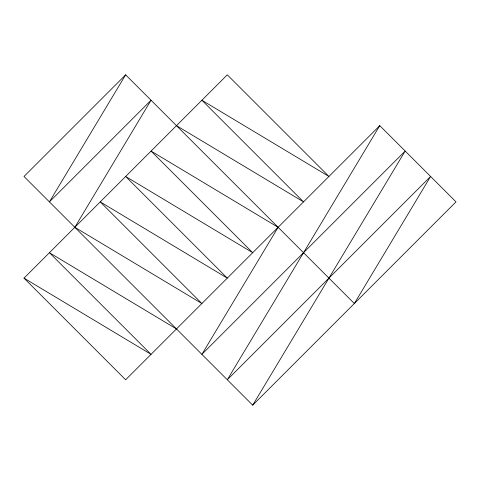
<?xml version="1.0" encoding="UTF-8"?>
<svg xmlns="http://www.w3.org/2000/svg" width="480" height="480" viewBox="0 0 480 480"><rect width="100%" height="100%" fill="white"/><g stroke="black" fill="none" stroke-linecap="round" stroke-linejoin="round"><path stroke-width="0.72" d="M125.646 74.826L49.41 201.882L151.056 100.236L74.826 227.292L201.882 303.528L100.236 201.882L227.292 278.118L125.646 176.472L252.708 252.708L151.056 151.056L278.118 227.292L201.882 354.354L405.174 151.056L252.708 405.174L24 176.472L125.646 74.826L354.354 303.528L430.59 176.472L227.292 379.764L379.764 125.646L456 201.882L252.708 405.174M379.764 125.646L125.646 379.764L24 278.118L227.292 74.826L328.944 176.472L201.882 100.236L303.528 201.882L176.472 125.646M176.472 328.944L49.41 252.708L151.056 354.354L24 278.118"/></g></svg>
